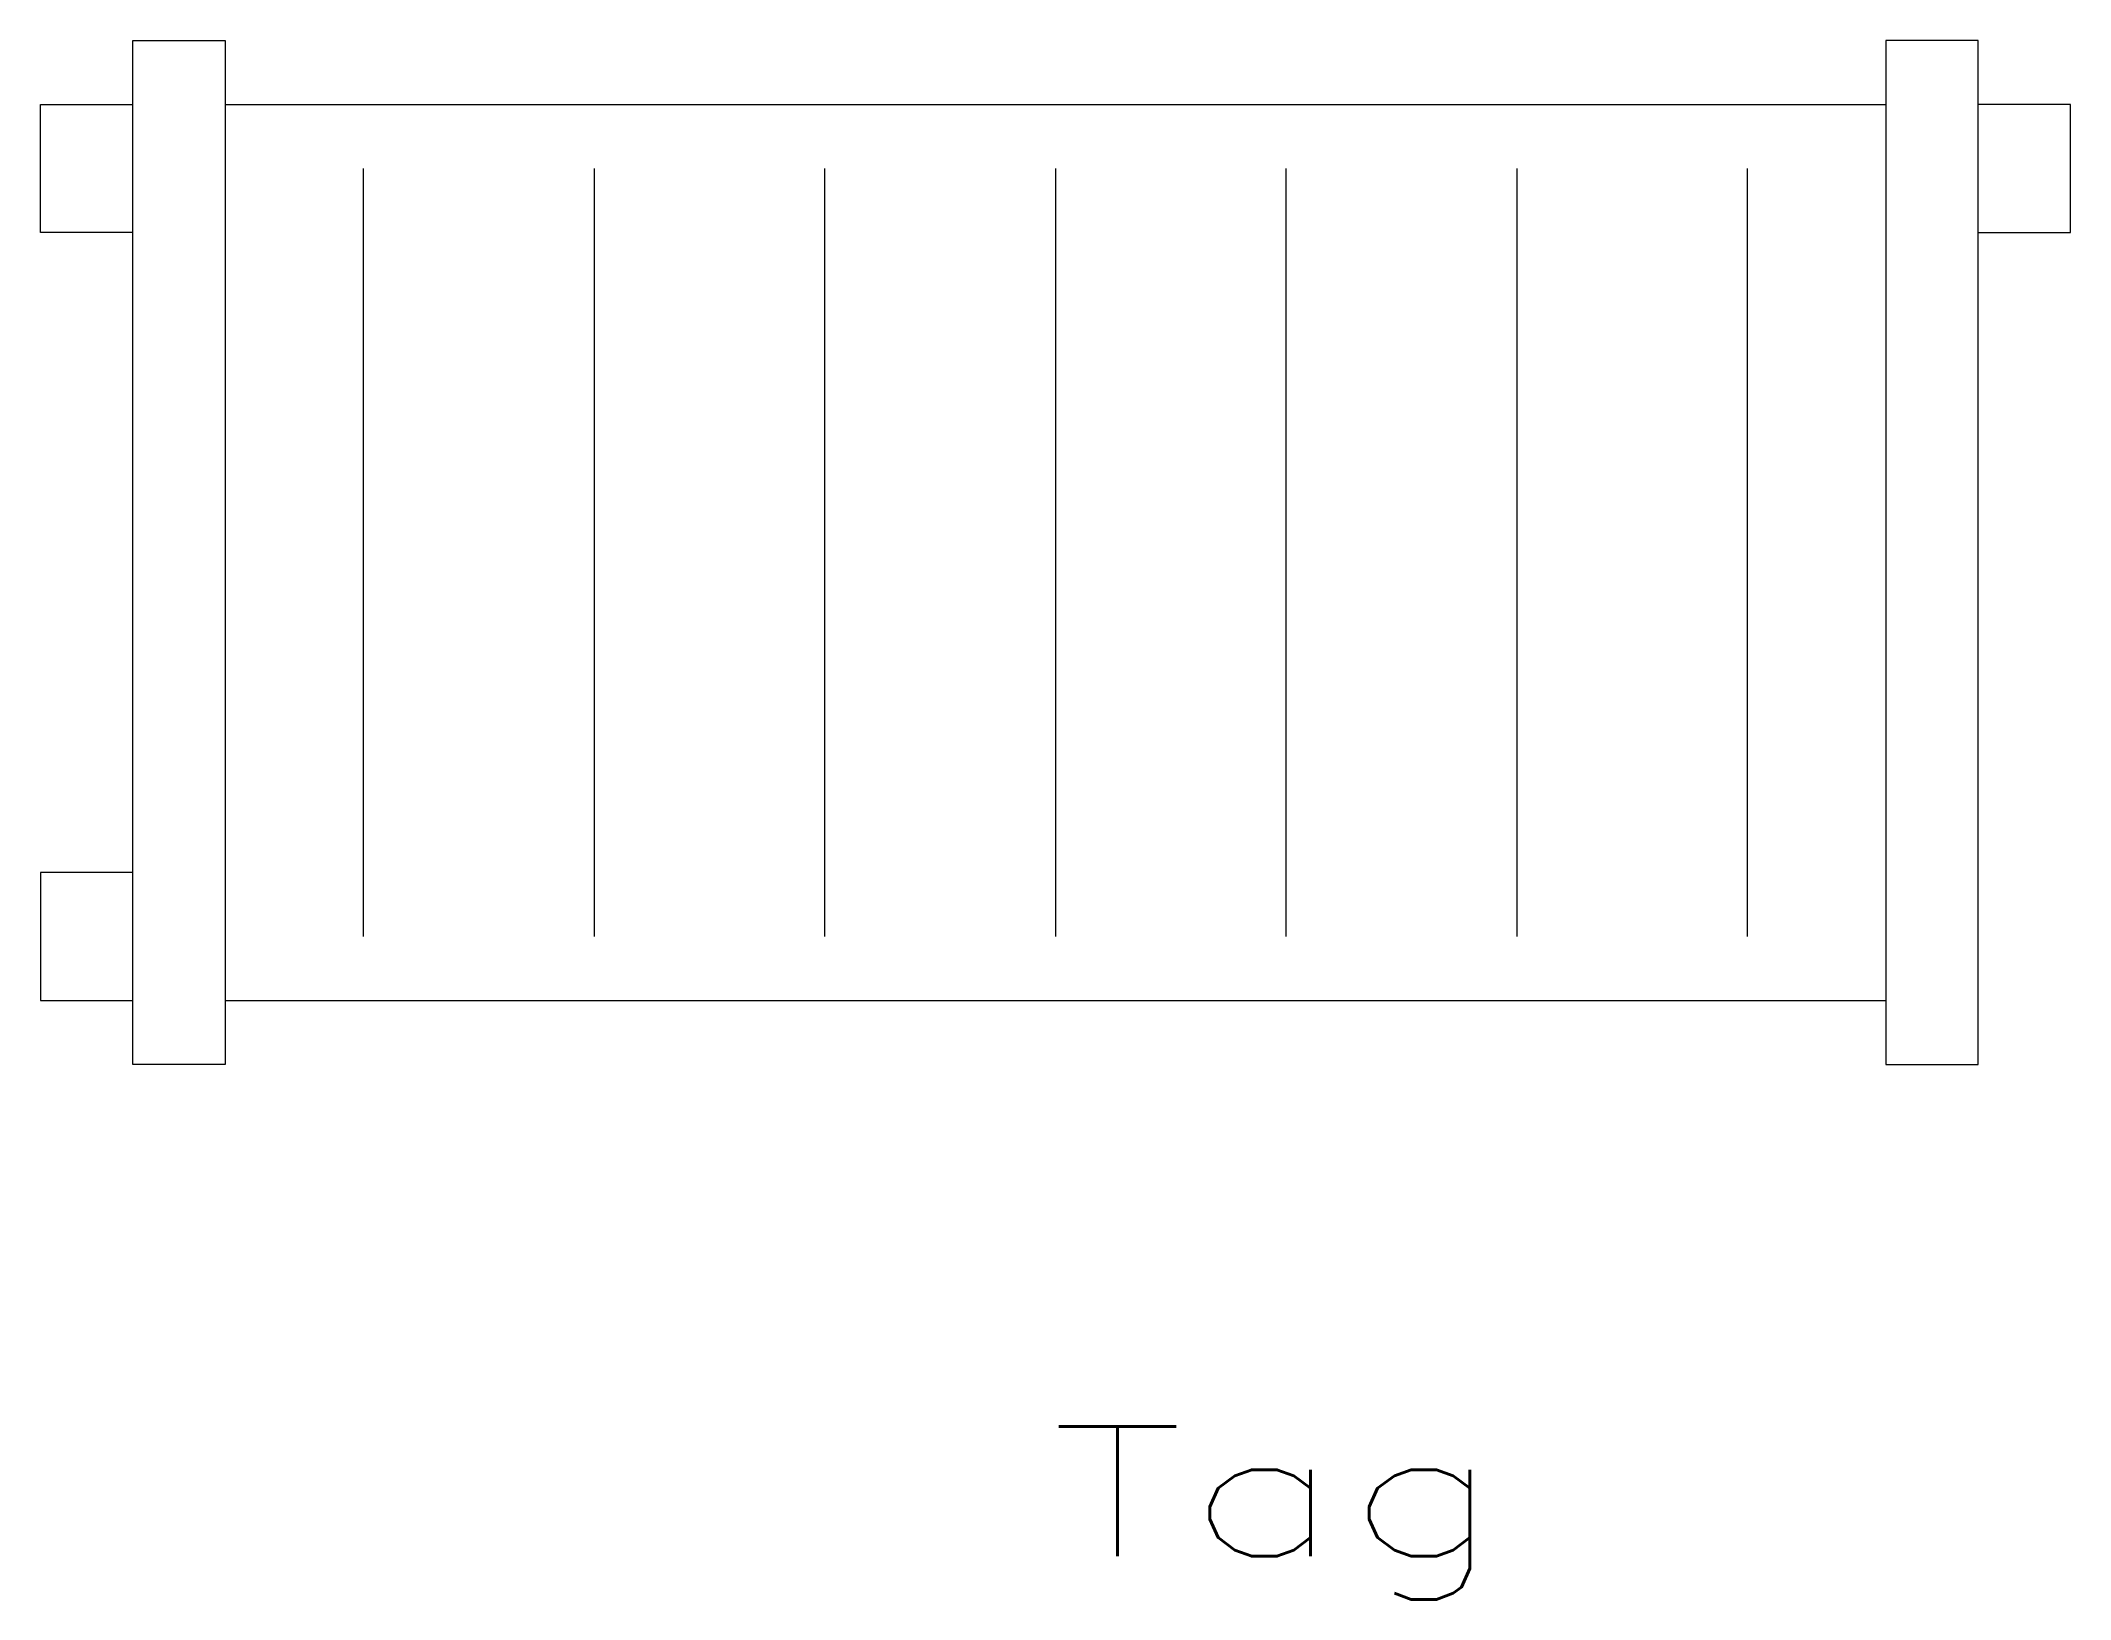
# Model space of a CAD drawing. Header units: inches. Extents: x -11.2 to 11.3, y -11.6 to 5.7.
import ezdxf
from ezdxf.enums import TextEntityAlignment as Align

# ---------------------------------------------------------------- set-up
doc = ezdxf.new("R2010")
doc.units = ezdxf.units.IN
doc.header["$MEASUREMENT"] = 0
doc.layers.get('0').update_dxf_attribs({"lineweight": 0})
doc.styles.get("Standard").update_dxf_attribs({"font": 'TXT.SHX'})

msp = doc.modelspace()

# ---------------------------------------------------------------- linework, layer by layer
at = {"linetype": 'Continuous'}
for p, q in [((-10.164, -5.657), (-10.164, 5.68)), ((-10.164, 5.68), (-9.142, 5.68)), ((-9.142, 5.68), (-9.142, -5.657)), ((10.278, 5.68), (9.256, 5.68)), ((9.256, 5.68), (9.256, -5.657)), ((10.278, -5.657), (10.278, 5.68)), ((-11.186, 3.554), (-11.186, 4.971)), ((-11.186, 4.971), (-10.164, 4.971)), ((-9.142, 4.971), (9.256, 4.971)), ((11.3, 4.971), (10.278, 4.971)), ((11.3, 3.554), (11.3, 4.971)), ((-7.609, -4.239), (-7.609, 4.263)), ((-5.054, 4.263), (-5.054, -4.239)), ((-2.498, -4.239), (-2.498, 4.263)), ((0.057, 4.263), (0.057, -4.239)), ((2.612, -4.239), (2.612, 4.263)), ((5.167, 4.263), (5.167, -4.239)), ((7.723, -4.239), (7.723, 4.263)), ((-10.164, 3.554), (-11.186, 3.554)), ((10.278, 3.554), (11.3, 3.554)), ((-10.164, -3.531), (-11.186, -3.531)), ((-11.186, -3.531), (-11.186, -4.948)), ((-11.186, -4.948), (-10.164, -4.948)), ((-9.142, -4.948), (9.256, -4.948)), ((-9.142, -5.657), (-10.164, -5.657)), ((9.256, -5.657), (10.278, -5.657))]:
    msp.add_line(p, q, dxfattribs=at)

# ---------------------------------------------------------------- texts
at = {"color": 7, "linetype": 'Continuous', "width": 1.361111}
msp.add_text('Tag', height=1.4345, dxfattribs=at).set_placement((-0.001, -11.102), (5.02, -11.102), align=Align.FIT)

doc.saveas('drawing.dxf')
